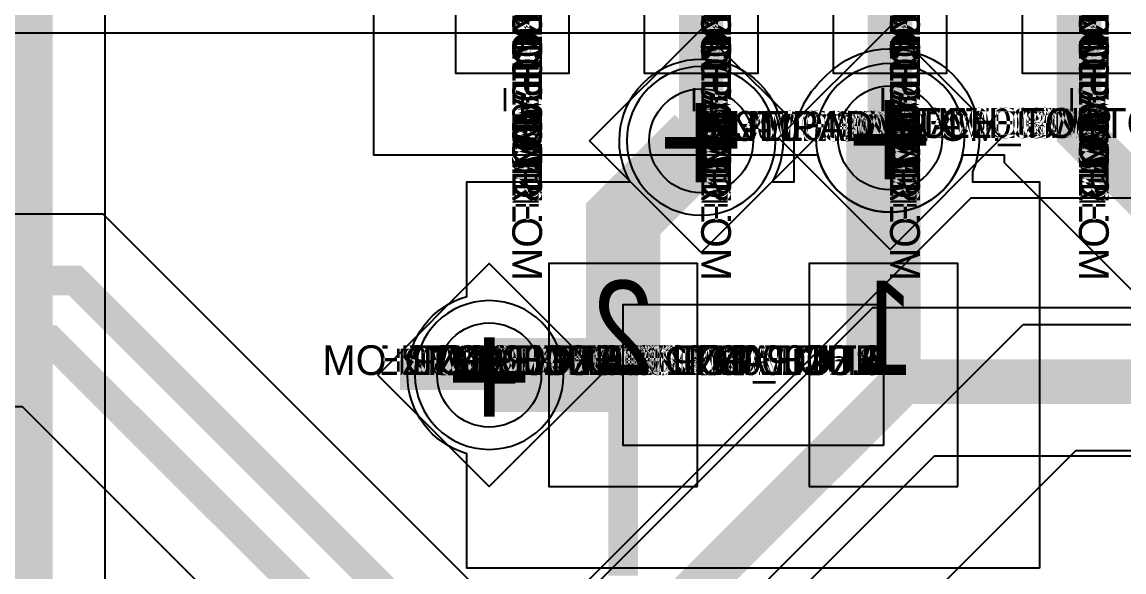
# Model space of a CAD drawing. Extents: x 0 to 323, y 0 to 320.
# Drawn here: x 21.87 to 29.28, y 213.73 to 217.43 of the extents above; entities that cross this region are included whole.
import ezdxf
from ezdxf.enums import TextEntityAlignment as Align

# ---------------------------------------------------------------- set-up
doc = ezdxf.new("R2010")
doc.units = 0
doc.header["$MEASUREMENT"] = 0
doc.layers.get('0').update_dxf_attribs({"linetype": 'CONTINUOUS'})
for name, color, linetype in [('CDN_FIGURES', 7, 'CONTINUOUS'), ('ETCH_BOTTOM', 7, 'CONTINUOUS'), ('ETCH_GND', 3, 'CONTINUOUS'), ('ETCH_INT1', 4, 'CONTINUOUS'), ('ETCH_INT2', 5, 'CONTINUOUS'), ('ETCH_PWR', 6, 'CONTINUOUS'), ('ETCH_TOP', 2, 'CONTINUOUS'), ('MANUFACTURING_NCLEGEND-1-6', 8, 'CONTINUOUS'), ('PACKAGE_GEOMETRY_ASSEMBLY_TOP', 11, 'CONTINUOUS'), ('PACKAGE_GEOMETRY_PIN_NUMBER', 9, 'CONTINUOUS')]:
    doc.layers.add(name, color=color, linetype=linetype)

# ---------------------------------------------------------------- blocks, each defined once
blk = doc.blocks.new('PAD_INFO')
for tag in ['SHAPE_TYPE', 'PAD_HEIGHT', 'PAD_LAYER', 'PAD_TYPE', 'PAD_WIDTH']:
    blk.add_attdef(tag, (0, 0), '', height=0.2)
at = {"flags": 2}
blk.add_attdef('CDN_TYPE', (0, 0), '', height=0.2, dxfattribs=at)
blk = doc.blocks.new('DRILL_INFO')
at = {"flags": 2}
blk.add_attdef('CDN_TYPE', (0, 0), '', height=0.2, dxfattribs=at)
for tag in ['FSHAPE', 'FCHAR', 'DRILL_HEIGHT', 'DIAMETER', 'PLATED', 'DRILL_WIDTH']:
    blk.add_attdef(tag, (0, 0), '', height=0.2)
blk = doc.blocks.new('VIA0700X0300')
at = {"layer": 'ETCH_BOTTOM'}
blk.add_circle((0, 0), 0.35, dxfattribs=at)
at = {"layer": 'ETCH_GND'}
blk.add_circle((0, 0), 0.35, dxfattribs=at)
at = {"layer": 'ETCH_INT1'}
blk.add_circle((0, 0), 0.35, dxfattribs=at)
at = {"layer": 'ETCH_INT2'}
blk.add_circle((0, 0), 0.35, dxfattribs=at)
at = {"layer": 'ETCH_PWR'}
blk.add_circle((0, 0), 0.35, dxfattribs=at)
at = {"layer": 'ETCH_TOP'}
blk.add_circle((0, 0), 0.35, dxfattribs=at)
ref = blk.add_blockref('PAD_INFO', (0, 0))
ref.add_attrib('PAD_LAYER', 'ETCH_TOP', (0, 0), dxfattribs={"height": 0.2})
ref.add_attrib('SHAPE_TYPE', 'NULL', (0, 0), dxfattribs={"height": 0.2})
ref.add_attrib('PAD_TYPE', 'ANTIPAD', (0, 0), dxfattribs={"height": 0.2})
ref.add_attrib('PAD_WIDTH', '0.000000', (0, 0), dxfattribs={"height": 0.2})
ref.add_attrib('PAD_HEIGHT', '0.000000', (0, 0), dxfattribs={"height": 0.2})
ref = blk.add_blockref('PAD_INFO', (0, 0))
ref.add_attrib('PAD_LAYER', 'ETCH_GND', (0, 0), dxfattribs={"height": 0.2})
ref.add_attrib('SHAPE_TYPE', 'NULL', (0, 0), dxfattribs={"height": 0.2})
ref.add_attrib('PAD_TYPE', 'ANTIPAD', (0, 0), dxfattribs={"height": 0.2})
ref.add_attrib('PAD_WIDTH', '0.000000', (0, 0), dxfattribs={"height": 0.2})
ref.add_attrib('PAD_HEIGHT', '0.000000', (0, 0), dxfattribs={"height": 0.2})
ref = blk.add_blockref('PAD_INFO', (0, 0))
ref.add_attrib('PAD_LAYER', 'ETCH_INT1', (0, 0), dxfattribs={"height": 0.2})
ref.add_attrib('SHAPE_TYPE', 'NULL', (0, 0), dxfattribs={"height": 0.2})
ref.add_attrib('PAD_TYPE', 'ANTIPAD', (0, 0), dxfattribs={"height": 0.2})
ref.add_attrib('PAD_WIDTH', '0.000000', (0, 0), dxfattribs={"height": 0.2})
ref.add_attrib('PAD_HEIGHT', '0.000000', (0, 0), dxfattribs={"height": 0.2})
ref = blk.add_blockref('PAD_INFO', (0, 0))
ref.add_attrib('PAD_LAYER', 'ETCH_INT2', (0, 0), dxfattribs={"height": 0.2})
ref.add_attrib('SHAPE_TYPE', 'NULL', (0, 0), dxfattribs={"height": 0.2})
ref.add_attrib('PAD_TYPE', 'ANTIPAD', (0, 0), dxfattribs={"height": 0.2})
ref.add_attrib('PAD_WIDTH', '0.000000', (0, 0), dxfattribs={"height": 0.2})
ref.add_attrib('PAD_HEIGHT', '0.000000', (0, 0), dxfattribs={"height": 0.2})
ref = blk.add_blockref('PAD_INFO', (0, 0))
ref.add_attrib('PAD_LAYER', 'ETCH_PWR', (0, 0), dxfattribs={"height": 0.2})
ref.add_attrib('SHAPE_TYPE', 'NULL', (0, 0), dxfattribs={"height": 0.2})
ref.add_attrib('PAD_TYPE', 'ANTIPAD', (0, 0), dxfattribs={"height": 0.2})
ref.add_attrib('PAD_WIDTH', '0.000000', (0, 0), dxfattribs={"height": 0.2})
ref.add_attrib('PAD_HEIGHT', '0.000000', (0, 0), dxfattribs={"height": 0.2})
ref = blk.add_blockref('PAD_INFO', (0, 0))
ref.add_attrib('PAD_LAYER', 'ETCH_BOTTOM', (0, 0), dxfattribs={"height": 0.2})
ref.add_attrib('SHAPE_TYPE', 'NULL', (0, 0), dxfattribs={"height": 0.2})
ref.add_attrib('PAD_TYPE', 'ANTIPAD', (0, 0), dxfattribs={"height": 0.2})
ref.add_attrib('PAD_WIDTH', '0.000000', (0, 0), dxfattribs={"height": 0.2})
ref.add_attrib('PAD_HEIGHT', '0.000000', (0, 0), dxfattribs={"height": 0.2})
ref = blk.add_blockref('PAD_INFO', (0, 0))
ref.add_attrib('PAD_LAYER', 'ETCH_TOP', (0, 0), dxfattribs={"height": 0.2})
ref.add_attrib('SHAPE_TYPE', 'NULL', (0, 0), dxfattribs={"height": 0.2})
ref.add_attrib('PAD_TYPE', 'THERMAL', (0, 0), dxfattribs={"height": 0.2})
ref.add_attrib('PAD_WIDTH', '0.000000', (0, 0), dxfattribs={"height": 0.2})
ref.add_attrib('PAD_HEIGHT', '0.000000', (0, 0), dxfattribs={"height": 0.2})
ref = blk.add_blockref('PAD_INFO', (0, 0))
ref.add_attrib('PAD_LAYER', 'ETCH_GND', (0, 0), dxfattribs={"height": 0.2})
ref.add_attrib('SHAPE_TYPE', 'NULL', (0, 0), dxfattribs={"height": 0.2})
ref.add_attrib('PAD_TYPE', 'THERMAL', (0, 0), dxfattribs={"height": 0.2})
ref.add_attrib('PAD_WIDTH', '0.000000', (0, 0), dxfattribs={"height": 0.2})
ref.add_attrib('PAD_HEIGHT', '0.000000', (0, 0), dxfattribs={"height": 0.2})
ref = blk.add_blockref('PAD_INFO', (0, 0))
ref.add_attrib('PAD_LAYER', 'ETCH_INT1', (0, 0), dxfattribs={"height": 0.2})
ref.add_attrib('SHAPE_TYPE', 'NULL', (0, 0), dxfattribs={"height": 0.2})
ref.add_attrib('PAD_TYPE', 'THERMAL', (0, 0), dxfattribs={"height": 0.2})
ref.add_attrib('PAD_WIDTH', '0.000000', (0, 0), dxfattribs={"height": 0.2})
ref.add_attrib('PAD_HEIGHT', '0.000000', (0, 0), dxfattribs={"height": 0.2})
ref = blk.add_blockref('PAD_INFO', (0, 0))
ref.add_attrib('PAD_LAYER', 'ETCH_INT2', (0, 0), dxfattribs={"height": 0.2})
ref.add_attrib('SHAPE_TYPE', 'NULL', (0, 0), dxfattribs={"height": 0.2})
ref.add_attrib('PAD_TYPE', 'THERMAL', (0, 0), dxfattribs={"height": 0.2})
ref.add_attrib('PAD_WIDTH', '0.000000', (0, 0), dxfattribs={"height": 0.2})
ref.add_attrib('PAD_HEIGHT', '0.000000', (0, 0), dxfattribs={"height": 0.2})
ref = blk.add_blockref('PAD_INFO', (0, 0))
ref.add_attrib('PAD_LAYER', 'ETCH_PWR', (0, 0), dxfattribs={"height": 0.2})
ref.add_attrib('SHAPE_TYPE', 'NULL', (0, 0), dxfattribs={"height": 0.2})
ref.add_attrib('PAD_TYPE', 'THERMAL', (0, 0), dxfattribs={"height": 0.2})
ref.add_attrib('PAD_WIDTH', '0.000000', (0, 0), dxfattribs={"height": 0.2})
ref.add_attrib('PAD_HEIGHT', '0.000000', (0, 0), dxfattribs={"height": 0.2})
ref = blk.add_blockref('PAD_INFO', (0, 0))
ref.add_attrib('PAD_LAYER', 'ETCH_BOTTOM', (0, 0), dxfattribs={"height": 0.2})
ref.add_attrib('SHAPE_TYPE', 'NULL', (0, 0), dxfattribs={"height": 0.2})
ref.add_attrib('PAD_TYPE', 'THERMAL', (0, 0), dxfattribs={"height": 0.2})
ref.add_attrib('PAD_WIDTH', '0.000000', (0, 0), dxfattribs={"height": 0.2})
ref.add_attrib('PAD_HEIGHT', '0.000000', (0, 0), dxfattribs={"height": 0.2})
ref = blk.add_blockref('PAD_INFO', (0, 0))
ref.add_attrib('PAD_LAYER', 'ETCH_TOP', (0, 0), dxfattribs={"height": 0.2})
ref.add_attrib('SHAPE_TYPE', 'CIRCLE', (0, 0), dxfattribs={"height": 0.2})
ref.add_attrib('PAD_TYPE', 'REGULAR', (0, 0), dxfattribs={"height": 0.2})
ref.add_attrib('PAD_WIDTH', '0.700000', (0, 0), dxfattribs={"height": 0.2})
ref.add_attrib('PAD_HEIGHT', '0.700000', (0, 0), dxfattribs={"height": 0.2})
ref = blk.add_blockref('PAD_INFO', (0, 0))
ref.add_attrib('PAD_LAYER', 'ETCH_GND', (0, 0), dxfattribs={"height": 0.2})
ref.add_attrib('SHAPE_TYPE', 'CIRCLE', (0, 0), dxfattribs={"height": 0.2})
ref.add_attrib('PAD_TYPE', 'REGULAR', (0, 0), dxfattribs={"height": 0.2})
ref.add_attrib('PAD_WIDTH', '0.700000', (0, 0), dxfattribs={"height": 0.2})
ref.add_attrib('PAD_HEIGHT', '0.700000', (0, 0), dxfattribs={"height": 0.2})
ref = blk.add_blockref('PAD_INFO', (0, 0))
ref.add_attrib('PAD_LAYER', 'ETCH_INT1', (0, 0), dxfattribs={"height": 0.2})
ref.add_attrib('SHAPE_TYPE', 'CIRCLE', (0, 0), dxfattribs={"height": 0.2})
ref.add_attrib('PAD_TYPE', 'REGULAR', (0, 0), dxfattribs={"height": 0.2})
ref.add_attrib('PAD_WIDTH', '0.700000', (0, 0), dxfattribs={"height": 0.2})
ref.add_attrib('PAD_HEIGHT', '0.700000', (0, 0), dxfattribs={"height": 0.2})
ref = blk.add_blockref('PAD_INFO', (0, 0))
ref.add_attrib('PAD_LAYER', 'ETCH_INT2', (0, 0), dxfattribs={"height": 0.2})
ref.add_attrib('SHAPE_TYPE', 'CIRCLE', (0, 0), dxfattribs={"height": 0.2})
ref.add_attrib('PAD_TYPE', 'REGULAR', (0, 0), dxfattribs={"height": 0.2})
ref.add_attrib('PAD_WIDTH', '0.700000', (0, 0), dxfattribs={"height": 0.2})
ref.add_attrib('PAD_HEIGHT', '0.700000', (0, 0), dxfattribs={"height": 0.2})
ref = blk.add_blockref('PAD_INFO', (0, 0))
ref.add_attrib('PAD_LAYER', 'ETCH_PWR', (0, 0), dxfattribs={"height": 0.2})
ref.add_attrib('SHAPE_TYPE', 'CIRCLE', (0, 0), dxfattribs={"height": 0.2})
ref.add_attrib('PAD_TYPE', 'REGULAR', (0, 0), dxfattribs={"height": 0.2})
ref.add_attrib('PAD_WIDTH', '0.700000', (0, 0), dxfattribs={"height": 0.2})
ref.add_attrib('PAD_HEIGHT', '0.700000', (0, 0), dxfattribs={"height": 0.2})
ref = blk.add_blockref('PAD_INFO', (0, 0))
ref.add_attrib('PAD_LAYER', 'ETCH_BOTTOM', (0, 0), dxfattribs={"height": 0.2})
ref.add_attrib('SHAPE_TYPE', 'CIRCLE', (0, 0), dxfattribs={"height": 0.2})
ref.add_attrib('PAD_TYPE', 'REGULAR', (0, 0), dxfattribs={"height": 0.2})
ref.add_attrib('PAD_WIDTH', '0.700000', (0, 0), dxfattribs={"height": 0.2})
ref.add_attrib('PAD_HEIGHT', '0.700000', (0, 0), dxfattribs={"height": 0.2})
ref = blk.add_blockref('DRILL_INFO', (0, 0))
ref.add_attrib('DIAMETER', '0.300000', (0, 0), dxfattribs={"height": 0.2})
ref.add_attrib('PLATED', 'PLATED', (0, 0), dxfattribs={"height": 0.2})
ref.add_attrib('FSHAPE', 'DIAMOND', (0, 0), dxfattribs={"height": 0.2})
ref.add_attrib('FCHAR', '+', (0, 0), dxfattribs={"height": 0.2})
ref.add_attrib('DRILL_WIDTH', '1.500000', (0, 0), dxfattribs={"height": 0.2})
ref.add_attrib('DRILL_HEIGHT', '1.500000', (0, 0), dxfattribs={"height": 0.2})
for tag in ['CDN_TYPE', 'PIN']:
    blk.add_attdef(tag, (0, 0), '', height=0.2)
at = {"flags": 2}
for tag in ['PSTKNAME', 'BBV']:
    blk.add_attdef(tag, (0, 0), '', height=0.2, dxfattribs=at)
blk = doc.blocks.new('FIGURE_DIAMOND')
at = {"layer": 'CDN_FIGURES'}
blk.add_lwpolyline([(-0.5, 0), (0, 0.5), (0.5, 0), (0, -0.5)], close=True, dxfattribs=at)
blk = doc.blocks.new('RC1000X1500TS')
at = {"layer": 'ETCH_TOP'}
blk.add_lwpolyline([(-0.5, -0.75), (-0.5, 0.75), (0.5, 0.75), (0.5, -0.75)], close=True, dxfattribs=at)
ref = blk.add_blockref('PAD_INFO', (0, 0))
ref.add_attrib('PAD_LAYER', 'ETCH_TOP', (0, 0), dxfattribs={"height": 0.2})
ref.add_attrib('SHAPE_TYPE', 'NULL', (0, 0), dxfattribs={"height": 0.2})
ref.add_attrib('PAD_TYPE', 'ANTIPAD', (0, 0), dxfattribs={"height": 0.2})
ref.add_attrib('PAD_WIDTH', '0.000000', (0, 0), dxfattribs={"height": 0.2})
ref.add_attrib('PAD_HEIGHT', '0.000000', (0, 0), dxfattribs={"height": 0.2})
ref = blk.add_blockref('PAD_INFO', (0, 0))
ref.add_attrib('PAD_LAYER', 'ETCH_GND', (0, 0), dxfattribs={"height": 0.2})
ref.add_attrib('SHAPE_TYPE', 'NULL', (0, 0), dxfattribs={"height": 0.2})
ref.add_attrib('PAD_TYPE', 'ANTIPAD', (0, 0), dxfattribs={"height": 0.2})
ref.add_attrib('PAD_WIDTH', '0.000000', (0, 0), dxfattribs={"height": 0.2})
ref.add_attrib('PAD_HEIGHT', '0.000000', (0, 0), dxfattribs={"height": 0.2})
ref = blk.add_blockref('PAD_INFO', (0, 0))
ref.add_attrib('PAD_LAYER', 'ETCH_INT1', (0, 0), dxfattribs={"height": 0.2})
ref.add_attrib('SHAPE_TYPE', 'NULL', (0, 0), dxfattribs={"height": 0.2})
ref.add_attrib('PAD_TYPE', 'ANTIPAD', (0, 0), dxfattribs={"height": 0.2})
ref.add_attrib('PAD_WIDTH', '0.000000', (0, 0), dxfattribs={"height": 0.2})
ref.add_attrib('PAD_HEIGHT', '0.000000', (0, 0), dxfattribs={"height": 0.2})
ref = blk.add_blockref('PAD_INFO', (0, 0))
ref.add_attrib('PAD_LAYER', 'ETCH_INT2', (0, 0), dxfattribs={"height": 0.2})
ref.add_attrib('SHAPE_TYPE', 'NULL', (0, 0), dxfattribs={"height": 0.2})
ref.add_attrib('PAD_TYPE', 'ANTIPAD', (0, 0), dxfattribs={"height": 0.2})
ref.add_attrib('PAD_WIDTH', '0.000000', (0, 0), dxfattribs={"height": 0.2})
ref.add_attrib('PAD_HEIGHT', '0.000000', (0, 0), dxfattribs={"height": 0.2})
ref = blk.add_blockref('PAD_INFO', (0, 0))
ref.add_attrib('PAD_LAYER', 'ETCH_PWR', (0, 0), dxfattribs={"height": 0.2})
ref.add_attrib('SHAPE_TYPE', 'NULL', (0, 0), dxfattribs={"height": 0.2})
ref.add_attrib('PAD_TYPE', 'ANTIPAD', (0, 0), dxfattribs={"height": 0.2})
ref.add_attrib('PAD_WIDTH', '0.000000', (0, 0), dxfattribs={"height": 0.2})
ref.add_attrib('PAD_HEIGHT', '0.000000', (0, 0), dxfattribs={"height": 0.2})
ref = blk.add_blockref('PAD_INFO', (0, 0))
ref.add_attrib('PAD_LAYER', 'ETCH_BOTTOM', (0, 0), dxfattribs={"height": 0.2})
ref.add_attrib('SHAPE_TYPE', 'NULL', (0, 0), dxfattribs={"height": 0.2})
ref.add_attrib('PAD_TYPE', 'ANTIPAD', (0, 0), dxfattribs={"height": 0.2})
ref.add_attrib('PAD_WIDTH', '0.000000', (0, 0), dxfattribs={"height": 0.2})
ref.add_attrib('PAD_HEIGHT', '0.000000', (0, 0), dxfattribs={"height": 0.2})
ref = blk.add_blockref('PAD_INFO', (0, 0))
ref.add_attrib('PAD_LAYER', 'ETCH_TOP', (0, 0), dxfattribs={"height": 0.2})
ref.add_attrib('SHAPE_TYPE', 'NULL', (0, 0), dxfattribs={"height": 0.2})
ref.add_attrib('PAD_TYPE', 'THERMAL', (0, 0), dxfattribs={"height": 0.2})
ref.add_attrib('PAD_WIDTH', '0.000000', (0, 0), dxfattribs={"height": 0.2})
ref.add_attrib('PAD_HEIGHT', '0.000000', (0, 0), dxfattribs={"height": 0.2})
ref = blk.add_blockref('PAD_INFO', (0, 0))
ref.add_attrib('PAD_LAYER', 'ETCH_GND', (0, 0), dxfattribs={"height": 0.2})
ref.add_attrib('SHAPE_TYPE', 'NULL', (0, 0), dxfattribs={"height": 0.2})
ref.add_attrib('PAD_TYPE', 'THERMAL', (0, 0), dxfattribs={"height": 0.2})
ref.add_attrib('PAD_WIDTH', '0.000000', (0, 0), dxfattribs={"height": 0.2})
ref.add_attrib('PAD_HEIGHT', '0.000000', (0, 0), dxfattribs={"height": 0.2})
ref = blk.add_blockref('PAD_INFO', (0, 0))
ref.add_attrib('PAD_LAYER', 'ETCH_INT1', (0, 0), dxfattribs={"height": 0.2})
ref.add_attrib('SHAPE_TYPE', 'NULL', (0, 0), dxfattribs={"height": 0.2})
ref.add_attrib('PAD_TYPE', 'THERMAL', (0, 0), dxfattribs={"height": 0.2})
ref.add_attrib('PAD_WIDTH', '0.000000', (0, 0), dxfattribs={"height": 0.2})
ref.add_attrib('PAD_HEIGHT', '0.000000', (0, 0), dxfattribs={"height": 0.2})
ref = blk.add_blockref('PAD_INFO', (0, 0))
ref.add_attrib('PAD_LAYER', 'ETCH_INT2', (0, 0), dxfattribs={"height": 0.2})
ref.add_attrib('SHAPE_TYPE', 'NULL', (0, 0), dxfattribs={"height": 0.2})
ref.add_attrib('PAD_TYPE', 'THERMAL', (0, 0), dxfattribs={"height": 0.2})
ref.add_attrib('PAD_WIDTH', '0.000000', (0, 0), dxfattribs={"height": 0.2})
ref.add_attrib('PAD_HEIGHT', '0.000000', (0, 0), dxfattribs={"height": 0.2})
ref = blk.add_blockref('PAD_INFO', (0, 0))
ref.add_attrib('PAD_LAYER', 'ETCH_PWR', (0, 0), dxfattribs={"height": 0.2})
ref.add_attrib('SHAPE_TYPE', 'NULL', (0, 0), dxfattribs={"height": 0.2})
ref.add_attrib('PAD_TYPE', 'THERMAL', (0, 0), dxfattribs={"height": 0.2})
ref.add_attrib('PAD_WIDTH', '0.000000', (0, 0), dxfattribs={"height": 0.2})
ref.add_attrib('PAD_HEIGHT', '0.000000', (0, 0), dxfattribs={"height": 0.2})
ref = blk.add_blockref('PAD_INFO', (0, 0))
ref.add_attrib('PAD_LAYER', 'ETCH_BOTTOM', (0, 0), dxfattribs={"height": 0.2})
ref.add_attrib('SHAPE_TYPE', 'NULL', (0, 0), dxfattribs={"height": 0.2})
ref.add_attrib('PAD_TYPE', 'THERMAL', (0, 0), dxfattribs={"height": 0.2})
ref.add_attrib('PAD_WIDTH', '0.000000', (0, 0), dxfattribs={"height": 0.2})
ref.add_attrib('PAD_HEIGHT', '0.000000', (0, 0), dxfattribs={"height": 0.2})
ref = blk.add_blockref('PAD_INFO', (0, 0))
ref.add_attrib('PAD_LAYER', 'ETCH_GND', (0, 0), dxfattribs={"height": 0.2})
ref.add_attrib('SHAPE_TYPE', 'NULL', (0, 0), dxfattribs={"height": 0.2})
ref.add_attrib('PAD_TYPE', 'REGULAR', (0, 0), dxfattribs={"height": 0.2})
ref.add_attrib('PAD_WIDTH', '0.000000', (0, 0), dxfattribs={"height": 0.2})
ref.add_attrib('PAD_HEIGHT', '0.000000', (0, 0), dxfattribs={"height": 0.2})
ref = blk.add_blockref('PAD_INFO', (0, 0))
ref.add_attrib('PAD_LAYER', 'ETCH_INT1', (0, 0), dxfattribs={"height": 0.2})
ref.add_attrib('SHAPE_TYPE', 'NULL', (0, 0), dxfattribs={"height": 0.2})
ref.add_attrib('PAD_TYPE', 'REGULAR', (0, 0), dxfattribs={"height": 0.2})
ref.add_attrib('PAD_WIDTH', '0.000000', (0, 0), dxfattribs={"height": 0.2})
ref.add_attrib('PAD_HEIGHT', '0.000000', (0, 0), dxfattribs={"height": 0.2})
ref = blk.add_blockref('PAD_INFO', (0, 0))
ref.add_attrib('PAD_LAYER', 'ETCH_INT2', (0, 0), dxfattribs={"height": 0.2})
ref.add_attrib('SHAPE_TYPE', 'NULL', (0, 0), dxfattribs={"height": 0.2})
ref.add_attrib('PAD_TYPE', 'REGULAR', (0, 0), dxfattribs={"height": 0.2})
ref.add_attrib('PAD_WIDTH', '0.000000', (0, 0), dxfattribs={"height": 0.2})
ref.add_attrib('PAD_HEIGHT', '0.000000', (0, 0), dxfattribs={"height": 0.2})
ref = blk.add_blockref('PAD_INFO', (0, 0))
ref.add_attrib('PAD_LAYER', 'ETCH_PWR', (0, 0), dxfattribs={"height": 0.2})
ref.add_attrib('SHAPE_TYPE', 'NULL', (0, 0), dxfattribs={"height": 0.2})
ref.add_attrib('PAD_TYPE', 'REGULAR', (0, 0), dxfattribs={"height": 0.2})
ref.add_attrib('PAD_WIDTH', '0.000000', (0, 0), dxfattribs={"height": 0.2})
ref.add_attrib('PAD_HEIGHT', '0.000000', (0, 0), dxfattribs={"height": 0.2})
ref = blk.add_blockref('PAD_INFO', (0, 0))
ref.add_attrib('PAD_LAYER', 'ETCH_BOTTOM', (0, 0), dxfattribs={"height": 0.2})
ref.add_attrib('SHAPE_TYPE', 'NULL', (0, 0), dxfattribs={"height": 0.2})
ref.add_attrib('PAD_TYPE', 'REGULAR', (0, 0), dxfattribs={"height": 0.2})
ref.add_attrib('PAD_WIDTH', '0.000000', (0, 0), dxfattribs={"height": 0.2})
ref.add_attrib('PAD_HEIGHT', '0.000000', (0, 0), dxfattribs={"height": 0.2})
ref = blk.add_blockref('DRILL_INFO', (0, 0))
ref.add_attrib('DIAMETER', '0.000000', (0, 0), dxfattribs={"height": 0.2})
ref.add_attrib('PLATED', 'PLATED', (0, 0), dxfattribs={"height": 0.2})
ref.add_attrib('FSHAPE', 'NULL', (0, 0), dxfattribs={"height": 0.2})
ref.add_attrib('DRILL_WIDTH', '0.000000', (0, 0), dxfattribs={"height": 0.2})
ref.add_attrib('DRILL_HEIGHT', '0.000000', (0, 0), dxfattribs={"height": 0.2})
ref = blk.add_blockref('PAD_INFO', (0, 0))
ref.add_attrib('PAD_LAYER', 'ETCH_TOP', (0, 0), dxfattribs={"height": 0.2})
ref.add_attrib('SHAPE_TYPE', 'RECTANGLE', (0, 0), dxfattribs={"height": 0.2})
ref.add_attrib('PAD_TYPE', 'REGULAR', (0, 0), dxfattribs={"height": 0.2})
ref.add_attrib('PAD_WIDTH', '1.000000', (0, 0), dxfattribs={"height": 0.2})
ref.add_attrib('PAD_HEIGHT', '1.500000', (0, 0), dxfattribs={"height": 0.2})
for tag in ['CDN_TYPE', 'PIN']:
    blk.add_attdef(tag, (0, 0), '', height=0.2)
at = {"flags": 2}
for tag in ['PSTKNAME', 'BBV']:
    blk.add_attdef(tag, (0, 0), '', height=0.2, dxfattribs=at)
blk = doc.blocks.new('F56')
at = {"layer": 'PACKAGE_GEOMETRY_ASSEMBLY_TOP'}
blk.add_lwpolyline([(0, -0.475), (1.75, -0.475), (1.75, 0.475), (0, 0.475)], close=True, dxfattribs=at)
at = {"layer": 'ETCH_TOP'}
ref = blk.add_blockref('RC1000X1500TS', (0, 0), dxfattribs=at)
ref.add_attrib('CDN_TYPE', 'PIN', (0, 0), dxfattribs={"height": 0.2})
ref.add_attrib('PIN', '1', (0, 0), dxfattribs={"height": 0.2})
ref = blk.add_blockref('RC1000X1500TS', (1.75, 0), dxfattribs=at)
ref.add_attrib('CDN_TYPE', 'PIN', (0, 0), dxfattribs={"height": 0.2})
ref.add_attrib('PIN', '2', (0, 0), dxfattribs={"height": 0.2})
at = {"flags": 2}
for tag in ['SYMBOL_TYPE', 'CDN_TYPE', 'REFDES']:
    blk.add_attdef(tag, (0, 0), '', height=0.2, dxfattribs=at)
blk = doc.blocks.new('RC1250X0760TS')
at = {"layer": 'ETCH_TOP'}
blk.add_lwpolyline([(-0.625, -0.38), (-0.625, 0.38), (0.625, 0.38), (0.625, -0.38)], close=True, dxfattribs=at)
ref = blk.add_blockref('PAD_INFO', (0, 0))
ref.add_attrib('PAD_LAYER', 'ETCH_TOP', (0, 0), dxfattribs={"height": 0.2})
ref.add_attrib('SHAPE_TYPE', 'NULL', (0, 0), dxfattribs={"height": 0.2})
ref.add_attrib('PAD_TYPE', 'ANTIPAD', (0, 0), dxfattribs={"height": 0.2})
ref.add_attrib('PAD_WIDTH', '0.000000', (0, 0), dxfattribs={"height": 0.2})
ref.add_attrib('PAD_HEIGHT', '0.000000', (0, 0), dxfattribs={"height": 0.2})
ref = blk.add_blockref('PAD_INFO', (0, 0))
ref.add_attrib('PAD_LAYER', 'ETCH_GND', (0, 0), dxfattribs={"height": 0.2})
ref.add_attrib('SHAPE_TYPE', 'NULL', (0, 0), dxfattribs={"height": 0.2})
ref.add_attrib('PAD_TYPE', 'ANTIPAD', (0, 0), dxfattribs={"height": 0.2})
ref.add_attrib('PAD_WIDTH', '0.000000', (0, 0), dxfattribs={"height": 0.2})
ref.add_attrib('PAD_HEIGHT', '0.000000', (0, 0), dxfattribs={"height": 0.2})
ref = blk.add_blockref('PAD_INFO', (0, 0))
ref.add_attrib('PAD_LAYER', 'ETCH_INT1', (0, 0), dxfattribs={"height": 0.2})
ref.add_attrib('SHAPE_TYPE', 'NULL', (0, 0), dxfattribs={"height": 0.2})
ref.add_attrib('PAD_TYPE', 'ANTIPAD', (0, 0), dxfattribs={"height": 0.2})
ref.add_attrib('PAD_WIDTH', '0.000000', (0, 0), dxfattribs={"height": 0.2})
ref.add_attrib('PAD_HEIGHT', '0.000000', (0, 0), dxfattribs={"height": 0.2})
ref = blk.add_blockref('PAD_INFO', (0, 0))
ref.add_attrib('PAD_LAYER', 'ETCH_INT2', (0, 0), dxfattribs={"height": 0.2})
ref.add_attrib('SHAPE_TYPE', 'NULL', (0, 0), dxfattribs={"height": 0.2})
ref.add_attrib('PAD_TYPE', 'ANTIPAD', (0, 0), dxfattribs={"height": 0.2})
ref.add_attrib('PAD_WIDTH', '0.000000', (0, 0), dxfattribs={"height": 0.2})
ref.add_attrib('PAD_HEIGHT', '0.000000', (0, 0), dxfattribs={"height": 0.2})
ref = blk.add_blockref('PAD_INFO', (0, 0))
ref.add_attrib('PAD_LAYER', 'ETCH_PWR', (0, 0), dxfattribs={"height": 0.2})
ref.add_attrib('SHAPE_TYPE', 'NULL', (0, 0), dxfattribs={"height": 0.2})
ref.add_attrib('PAD_TYPE', 'ANTIPAD', (0, 0), dxfattribs={"height": 0.2})
ref.add_attrib('PAD_WIDTH', '0.000000', (0, 0), dxfattribs={"height": 0.2})
ref.add_attrib('PAD_HEIGHT', '0.000000', (0, 0), dxfattribs={"height": 0.2})
ref = blk.add_blockref('PAD_INFO', (0, 0))
ref.add_attrib('PAD_LAYER', 'ETCH_BOTTOM', (0, 0), dxfattribs={"height": 0.2})
ref.add_attrib('SHAPE_TYPE', 'NULL', (0, 0), dxfattribs={"height": 0.2})
ref.add_attrib('PAD_TYPE', 'ANTIPAD', (0, 0), dxfattribs={"height": 0.2})
ref.add_attrib('PAD_WIDTH', '0.000000', (0, 0), dxfattribs={"height": 0.2})
ref.add_attrib('PAD_HEIGHT', '0.000000', (0, 0), dxfattribs={"height": 0.2})
ref = blk.add_blockref('PAD_INFO', (0, 0))
ref.add_attrib('PAD_LAYER', 'ETCH_TOP', (0, 0), dxfattribs={"height": 0.2})
ref.add_attrib('SHAPE_TYPE', 'NULL', (0, 0), dxfattribs={"height": 0.2})
ref.add_attrib('PAD_TYPE', 'THERMAL', (0, 0), dxfattribs={"height": 0.2})
ref.add_attrib('PAD_WIDTH', '0.000000', (0, 0), dxfattribs={"height": 0.2})
ref.add_attrib('PAD_HEIGHT', '0.000000', (0, 0), dxfattribs={"height": 0.2})
ref = blk.add_blockref('PAD_INFO', (0, 0))
ref.add_attrib('PAD_LAYER', 'ETCH_GND', (0, 0), dxfattribs={"height": 0.2})
ref.add_attrib('SHAPE_TYPE', 'NULL', (0, 0), dxfattribs={"height": 0.2})
ref.add_attrib('PAD_TYPE', 'THERMAL', (0, 0), dxfattribs={"height": 0.2})
ref.add_attrib('PAD_WIDTH', '0.000000', (0, 0), dxfattribs={"height": 0.2})
ref.add_attrib('PAD_HEIGHT', '0.000000', (0, 0), dxfattribs={"height": 0.2})
ref = blk.add_blockref('PAD_INFO', (0, 0))
ref.add_attrib('PAD_LAYER', 'ETCH_INT1', (0, 0), dxfattribs={"height": 0.2})
ref.add_attrib('SHAPE_TYPE', 'NULL', (0, 0), dxfattribs={"height": 0.2})
ref.add_attrib('PAD_TYPE', 'THERMAL', (0, 0), dxfattribs={"height": 0.2})
ref.add_attrib('PAD_WIDTH', '0.000000', (0, 0), dxfattribs={"height": 0.2})
ref.add_attrib('PAD_HEIGHT', '0.000000', (0, 0), dxfattribs={"height": 0.2})
ref = blk.add_blockref('PAD_INFO', (0, 0))
ref.add_attrib('PAD_LAYER', 'ETCH_INT2', (0, 0), dxfattribs={"height": 0.2})
ref.add_attrib('SHAPE_TYPE', 'NULL', (0, 0), dxfattribs={"height": 0.2})
ref.add_attrib('PAD_TYPE', 'THERMAL', (0, 0), dxfattribs={"height": 0.2})
ref.add_attrib('PAD_WIDTH', '0.000000', (0, 0), dxfattribs={"height": 0.2})
ref.add_attrib('PAD_HEIGHT', '0.000000', (0, 0), dxfattribs={"height": 0.2})
ref = blk.add_blockref('PAD_INFO', (0, 0))
ref.add_attrib('PAD_LAYER', 'ETCH_PWR', (0, 0), dxfattribs={"height": 0.2})
ref.add_attrib('SHAPE_TYPE', 'NULL', (0, 0), dxfattribs={"height": 0.2})
ref.add_attrib('PAD_TYPE', 'THERMAL', (0, 0), dxfattribs={"height": 0.2})
ref.add_attrib('PAD_WIDTH', '0.000000', (0, 0), dxfattribs={"height": 0.2})
ref.add_attrib('PAD_HEIGHT', '0.000000', (0, 0), dxfattribs={"height": 0.2})
ref = blk.add_blockref('PAD_INFO', (0, 0))
ref.add_attrib('PAD_LAYER', 'ETCH_BOTTOM', (0, 0), dxfattribs={"height": 0.2})
ref.add_attrib('SHAPE_TYPE', 'NULL', (0, 0), dxfattribs={"height": 0.2})
ref.add_attrib('PAD_TYPE', 'THERMAL', (0, 0), dxfattribs={"height": 0.2})
ref.add_attrib('PAD_WIDTH', '0.000000', (0, 0), dxfattribs={"height": 0.2})
ref.add_attrib('PAD_HEIGHT', '0.000000', (0, 0), dxfattribs={"height": 0.2})
ref = blk.add_blockref('PAD_INFO', (0, 0))
ref.add_attrib('PAD_LAYER', 'ETCH_TOP', (0, 0), dxfattribs={"height": 0.2})
ref.add_attrib('SHAPE_TYPE', 'RECTANGLE', (0, 0), dxfattribs={"height": 0.2})
ref.add_attrib('PAD_TYPE', 'REGULAR', (0, 0), dxfattribs={"height": 0.2})
ref.add_attrib('PAD_WIDTH', '1.250000', (0, 0), dxfattribs={"height": 0.2})
ref.add_attrib('PAD_HEIGHT', '0.760000', (0, 0), dxfattribs={"height": 0.2})
ref = blk.add_blockref('PAD_INFO', (0, 0))
ref.add_attrib('PAD_LAYER', 'ETCH_GND', (0, 0), dxfattribs={"height": 0.2})
ref.add_attrib('SHAPE_TYPE', 'NULL', (0, 0), dxfattribs={"height": 0.2})
ref.add_attrib('PAD_TYPE', 'REGULAR', (0, 0), dxfattribs={"height": 0.2})
ref.add_attrib('PAD_WIDTH', '0.000000', (0, 0), dxfattribs={"height": 0.2})
ref.add_attrib('PAD_HEIGHT', '0.000000', (0, 0), dxfattribs={"height": 0.2})
ref = blk.add_blockref('PAD_INFO', (0, 0))
ref.add_attrib('PAD_LAYER', 'ETCH_INT1', (0, 0), dxfattribs={"height": 0.2})
ref.add_attrib('SHAPE_TYPE', 'NULL', (0, 0), dxfattribs={"height": 0.2})
ref.add_attrib('PAD_TYPE', 'REGULAR', (0, 0), dxfattribs={"height": 0.2})
ref.add_attrib('PAD_WIDTH', '0.000000', (0, 0), dxfattribs={"height": 0.2})
ref.add_attrib('PAD_HEIGHT', '0.000000', (0, 0), dxfattribs={"height": 0.2})
ref = blk.add_blockref('PAD_INFO', (0, 0))
ref.add_attrib('PAD_LAYER', 'ETCH_INT2', (0, 0), dxfattribs={"height": 0.2})
ref.add_attrib('SHAPE_TYPE', 'NULL', (0, 0), dxfattribs={"height": 0.2})
ref.add_attrib('PAD_TYPE', 'REGULAR', (0, 0), dxfattribs={"height": 0.2})
ref.add_attrib('PAD_WIDTH', '0.000000', (0, 0), dxfattribs={"height": 0.2})
ref.add_attrib('PAD_HEIGHT', '0.000000', (0, 0), dxfattribs={"height": 0.2})
ref = blk.add_blockref('PAD_INFO', (0, 0))
ref.add_attrib('PAD_LAYER', 'ETCH_PWR', (0, 0), dxfattribs={"height": 0.2})
ref.add_attrib('SHAPE_TYPE', 'NULL', (0, 0), dxfattribs={"height": 0.2})
ref.add_attrib('PAD_TYPE', 'REGULAR', (0, 0), dxfattribs={"height": 0.2})
ref.add_attrib('PAD_WIDTH', '0.000000', (0, 0), dxfattribs={"height": 0.2})
ref.add_attrib('PAD_HEIGHT', '0.000000', (0, 0), dxfattribs={"height": 0.2})
ref = blk.add_blockref('PAD_INFO', (0, 0))
ref.add_attrib('PAD_LAYER', 'ETCH_BOTTOM', (0, 0), dxfattribs={"height": 0.2})
ref.add_attrib('SHAPE_TYPE', 'NULL', (0, 0), dxfattribs={"height": 0.2})
ref.add_attrib('PAD_TYPE', 'REGULAR', (0, 0), dxfattribs={"height": 0.2})
ref.add_attrib('PAD_WIDTH', '0.000000', (0, 0), dxfattribs={"height": 0.2})
ref.add_attrib('PAD_HEIGHT', '0.000000', (0, 0), dxfattribs={"height": 0.2})
ref = blk.add_blockref('DRILL_INFO', (0, 0))
ref.add_attrib('DIAMETER', '0.000000', (0, 0), dxfattribs={"height": 0.2})
ref.add_attrib('PLATED', 'PLATED', (0, 0), dxfattribs={"height": 0.2})
ref.add_attrib('FSHAPE', 'NULL', (0, 0), dxfattribs={"height": 0.2})
ref.add_attrib('DRILL_WIDTH', '0.000000', (0, 0), dxfattribs={"height": 0.2})
ref.add_attrib('DRILL_HEIGHT', '0.000000', (0, 0), dxfattribs={"height": 0.2})
for tag in ['CDN_TYPE', 'PIN']:
    blk.add_attdef(tag, (0, 0), '', height=0.2)
at = {"flags": 2}
for tag in ['PSTKNAME', 'BBV']:
    blk.add_attdef(tag, (0, 0), '', height=0.2, dxfattribs=at)
blk = doc.blocks.new('SO-16W')
at = {"layer": 'ETCH_TOP'}
ref = blk.add_blockref('RC1250X0760TS', (4.596, -4.445), dxfattribs=at)
ref.add_attrib('CDN_TYPE', 'PIN', (0, 0), dxfattribs={"height": 0.2})
ref.add_attrib('PIN', '9', (0, 0), dxfattribs={"height": 0.2})
ref = blk.add_blockref('RC1250X0760TS', (4.596, -0.635), dxfattribs=at)
ref.add_attrib('CDN_TYPE', 'PIN', (0, 0), dxfattribs={"height": 0.2})
ref.add_attrib('PIN', '12', (0, 0), dxfattribs={"height": 0.2})
ref = blk.add_blockref('RC1250X0760TS', (4.596, -3.175), dxfattribs=at)
ref.add_attrib('CDN_TYPE', 'PIN', (0, 0), dxfattribs={"height": 0.2})
ref.add_attrib('PIN', '10', (0, 0), dxfattribs={"height": 0.2})
ref = blk.add_blockref('RC1250X0760TS', (4.596, -1.905), dxfattribs=at)
ref.add_attrib('CDN_TYPE', 'PIN', (0, 0), dxfattribs={"height": 0.2})
ref.add_attrib('PIN', '11', (0, 0), dxfattribs={"height": 0.2})
at = {"flags": 2}
for tag in ['SYMBOL_TYPE', 'CDN_TYPE', 'REFDES']:
    blk.add_attdef(tag, (0, 0), '', height=0.2, dxfattribs=at)

msp = doc.modelspace()

# ---------------------------------------------------------------- linework, layer by layer
at = {"layer": 'ETCH_BOTTOM'}
for points, format in [([(30.3125, 221.2054), (28.8555, 221.2054), (27.8555, 222.2054), (27.4127, 222.2054), (27.4127, 219.1054), (25.8127, 219.1054), (25.8127, 218.8055, -1), (24.6125, 218.8055), (24.6125, 219.7541), (24.8125, 219.9541), (24.8125, 221.1054), (24.5127, 221.1054), (24.5127, 218.9054), (23.7535, 218.9054, -0.831918), (22.6717, 218.9054), (22.4277, 218.9054), (22.4277, 198.7734)], "xyb"), ([(16.0126, 193.0655, 0.3, 0.3, 0), (21.9276, 198.9805, 0.3, 0.3, 0), (21.9276, 221.7055, 0.3, 0.3, 0), (23.2126, 221.7055, 0.3, 0.3, 0)], "xyseb"), ([(26.4376, 216.6305, 0.2, 0.2, 0), (26.4376, 217.2313, 0.2, 0.2, 0)], "xyseb"), ([(25.9126, 215.0555, 0.5, 0.5, 0), (25.9126, 216.1055, 0.5, 0.5, 0), (26.4376, 216.6305, 0.5, 0.5, 0)], "xyseb"), ([(27.6626, 215.0555, 0.5, 0.5, 0), (27.6626, 216.6055, 0.5, 0.5, 0), (27.7076, 216.6505, 0.5, 0.5, 0)], "xyseb"), ([(25.9126, 215.0555, 0.5, 0.5, 0), (25.0126, 215.0555, 0.5, 0.5, 0)], "xyseb"), ([(24.4118, 215.0555, 0.2, 0.2, 0), (25.0126, 215.0555, 0.2, 0.2, 0)], "xyseb"), ([(25.9126, 213.7047, 0.2, 0.2, 0), (25.9126, 215.0555, 0.2, 0.2, 0)], "xyseb")]:
    msp.add_lwpolyline(points, format=format, dxfattribs=at)
msp.add_lwpolyline([(28.7127, 213.7554), (24.8625, 213.7554), (24.8625, 214.5263, -0.755811), (24.8625, 215.5847), (24.8625, 216.3556), (25.9611, 216.3556, -1.731398), (26.9141, 216.3556), (27.0625, 216.3556), (27.0625, 216.6055, -0.198912), (27.2383, 217.0298), (27.2833, 217.0748, -0.819436), (28.2627, 216.4225), (28.2627, 216.3556), (28.7127, 216.3556)], format="xyb", close=True, dxfattribs=at)
at = {"layer": 'ETCH_GND'}
msp.add_lwpolyline([(28.2077, 216.6505, 1), (27.2075, 216.6505, 1)], format="xyb", close=True, dxfattribs=at)
at = {"layer": 'ETCH_INT1'}
for points, format in [([(32.1052, 214.3955, 0.2, 0.2, 0), (31.7326, 214.0229, 0.2, 0.2, 0), (31.7326, 213.6573, 0.2, 0.2, 0), (31.2983, 213.223, 0.2, 0.2, 0), (30.8158, 213.223, 0.2, 0.2, 0), (30.2283, 212.6355, 0.2, 0.2, 0), (24.7169, 212.6355, 0.2, 0.2, 0), (22.0619, 215.2905, 0.2, 0.2, 0), (16.9219, 215.2905, 0.2, 0.2, 0), (12.3369, 219.8755, 0.2, 0.2, 0), (10.0426, 219.8755, 0.2, 0.2, 0), (8.9926, 220.9255, 0.2, 0.2, 0)], "xyseb"), ([(30.9601, 214.3955, 0.2, 0.2, 0), (31.3326, 214.023, 0.2, 0.2, 0), (31.3326, 213.823, 0.2, 0.2, 0), (31.1326, 213.623, 0.2, 0.2, 0), (30.8839, 213.623, 0.2, 0.2, 0), (30.6502, 213.6231, 0.2, 0.2, 0), (30.0626, 213.0355, 0.2, 0.2, 0), (24.8826, 213.0355, 0.2, 0.2, 0), (22.2276, 215.6905, 0.2, 0.2, 0), (17.0876, 215.6905, 0.2, 0.2, 0), (12.5026, 220.2755, 0.2, 0.2, 0), (11.6426, 220.2755, 0.2, 0.2, 0), (10.9926, 220.9255, 0.2, 0.2, 0)], "xyseb"), ([(17.274, 216.1406), (22.414, 216.1406), (25.069, 213.4856), (29.8762, 213.4856), (30.3319, 213.9414, -0.159715), (30.5821, 214.068, -1.210402), (31.4325, 214.5596), (31.5326, 214.4595), (31.6328, 214.5596, -1.595499), (32.2693, 213.9231), (32.1827, 213.8365), (32.1827, 213.4709), (31.4847, 212.7729), (31.0022, 212.7729), (30.4147, 212.1854), (24.5305, 212.1854), (21.8755, 214.8404), (16.7355, 214.8404)], "xyb")]:
    msp.add_lwpolyline(points, format=format, dxfattribs=at)
msp.add_lwpolyline([(45.1162, 214.4554), (44.1462, 214.4554), (41.2462, 217.3554), (17.1662, 217.3554)], dxfattribs=at)
for points in [[(28.2077, 216.6505, 1), (27.2075, 216.6505, 1)], [(26.9377, 216.6305, 1), (25.9375, 216.6305, 1)], [(25.5127, 215.0555, 1), (24.5125, 215.0555, 1)]]:
    msp.add_lwpolyline(points, format="xyb", close=True, dxfattribs=at)
at = {"layer": 'ETCH_INT2'}
for points in [[(26.9377, 216.6305, 1), (25.9375, 216.6305, 1)], [(25.5127, 215.0555, 1), (24.5125, 215.0555, 1)]]:
    msp.add_lwpolyline(points, format="xyb", close=True, dxfattribs=at)
at = {"layer": 'ETCH_PWR'}
for points in [[(58.1047, 217.1954), (55.2147, 214.3054), (51.0056, 214.3054, -1.424409), (50.0648, 214.3054), (49.8605, 214.3054, -1.424409), (48.9197, 214.3054), (32.5971, 214.3054, -1.063613), (31.6281, 214.5454), (31.4372, 214.5454, -1.362386), (30.483, 214.5454), (28.9547, 214.5454), (26.3347, 211.9254), (12.7905, 211.9254), (8.3915, 216.3244, -1), (9.5937, 217.5266), (10.144, 216.9763, -0.183418), (10.3915, 217.5266), (10.9418, 218.0769, -2.22376), (11.8412, 218.9763), (13.2605, 220.3956), (16.0025, 220.3956), (16.0025, 253.1934)], [(57.4005, 218.8956), (54.5105, 216.0056), (52.8443, 216.0056, 6.221984), (52.5309, 216.0056), (46.6013, 216.0056, 3.507689), (46.0739, 216.0056), (33.1116, 216.0056), (32.9928, 216.1244, 3.069418), (32.4162, 216.2456), (30.6097, 216.2456, 2.333533), (29.8855, 216.2456), (28.2505, 216.2456), (25.6305, 213.6256), (13.4947, 213.6256)]]:
    msp.add_lwpolyline(points, format="xyb", dxfattribs=at)
msp.add_lwpolyline([(8.9926, 216.9255), (13.1426, 212.7755), (25.9826, 212.7755), (28.6026, 215.3955), (32.5195, 215.3955), (32.7595, 215.1555), (54.8626, 215.1555), (57.7526, 218.0455), (83.4483, 218.0455), (84.3533, 217.1405), (87.5119, 217.1405), (88.0126, 217.6412), (100.3126, 217.6412), (100.8983, 217.0555), (104.1069, 217.0555), (105.0969, 218.0455), (121.0683, 218.0455), (122.0633, 219.0405), (126.6919, 219.0405), (128.0769, 217.6555)], dxfattribs=at)
for points in [[(26.9377, 216.6305, 1), (25.9375, 216.6305, 1)], [(25.5127, 215.0555, 1), (24.5125, 215.0555, 1)]]:
    msp.add_lwpolyline(points, format="xyb", close=True, dxfattribs=at)
at = {"layer": 'ETCH_TOP'}
for points, format in [([(16.3913, 204.3115), (27.5905, 215.5106), (29.4503, 215.5106), (28.4775, 216.4834), (28.4775, 216.5344), (28.194, 216.5344, -0.7894), (27.2212, 216.5344), (24.2375, 216.5344), (24.2375, 218.8846), (24.6177, 218.8846, -0.875837), (25.8075, 218.8846), (30.7625, 218.8846), (30.7625, 219.0055, -1), (31.9627, 219.0055), (31.9627, 218.8846), (32.9348, 218.8846), (28.564, 223.2554), (26.864, 223.2554), (24.5625, 225.5569)], "xyb"), ([(26.4376, 217.7095, 0.3, 0.3, 0), (26.4376, 216.6305, 0.3, 0.3, 0)], "xyseb"), ([(27.7076, 217.7095, 0.3, 0.3, 0), (27.7076, 216.6505, 0.3, 0.3, 0)], "xyseb"), ([(28.9776, 217.7095, 0.3, 0.3, 0), (28.9776, 216.6905, 0.3, 0.3, 0), (29.8876, 215.7805, 0.3, 0.3, 0), (47.8569, 215.7805, 0.3, 0.3, 0), (48.8626, 216.7862, 0.3, 0.3, 0), (48.8626, 217.6945, 0.3, 0.3, 0), (48.8776, 217.7095, 0.3, 0.3, 0)], "xyseb"), ([(16.0126, 203.2255, 0.3, 0.3, 0), (27.7976, 215.0105, 0.3, 0.3, 0), (30.6459, 215.0105, 0.3, 0.3, 0), (30.6909, 215.0555, 0.3, 0.3, 0), (31.2295, 215.0555, 0.3, 0.3, 0), (31.2745, 215.0105, 0.3, 0.3, 0), (31.8507, 215.0105, 0.3, 0.3, 0), (31.8957, 215.0555, 0.3, 0.3, 0), (32.4343, 215.0555, 0.3, 0.3, 0), (32.4793, 215.0105, 0.3, 0.3, 0), (66.9459, 215.0105, 0.3, 0.3, 0), (67.1409, 215.2055, 0.3, 0.3, 0), (68.8843, 215.2055, 0.3, 0.3, 0), (69.3343, 214.7555, 0.3, 0.3, 0), (85.0909, 214.7555, 0.3, 0.3, 0), (85.1409, 214.8055, 0.3, 0.3, 0), (85.6795, 214.8055, 0.3, 0.3, 0), (85.7295, 214.7555, 0.3, 0.3, 0), (86.2957, 214.7555, 0.3, 0.3, 0), (86.3457, 214.8055, 0.3, 0.3, 0), (86.8843, 214.8055, 0.3, 0.3, 0), (86.9343, 214.7555, 0.3, 0.3, 0), (140.4409, 214.7555, 0.3, 0.3, 0)], "xyseb"), ([(49.0591, 214.5104), (32.5919, 214.5104, -0.129563), (32.5853, 214.2556), (33.5127, 214.2556), (33.5127, 211.9171), (34.3352, 211.9171), (34.3352, 209.5469), (30.2577, 209.5469), (30.2577, 209.5105, -1), (29.0575, 209.5105), (29.0575, 209.5469), (28.79, 209.5469), (28.79, 211.9171), (29.6625, 211.9171), (29.6625, 214.2556), (30.48, 214.2556, -0.129563), (30.4734, 214.5104), (28.0047, 214.5104), (17.0986, 203.6042, -4.370474)], "xyb")]:
    msp.add_lwpolyline(points, format=format, dxfattribs=at)

# ---------------------------------------------------------------- block references
at = {"rotation": 270}
msp.add_blockref('SO-16W', (29.6126, 222.3055), dxfattribs=at)
at = {"xscale": -1}
msp.add_blockref('F56', (27.6626, 215.0555), dxfattribs=at)
at = {"layer": 'ETCH_TOP'}
for p in [(27.7076, 216.6505), (26.4376, 216.6305), (25.0126, 215.0555)]:
    msp.add_blockref('VIA0700X0300', p, dxfattribs=at)
at = {"layer": 'MANUFACTURING_NCLEGEND-1-6', "xscale": 1.5, "yscale": 1.5}
for p in [(26.4376, 216.6305), (27.7076, 216.6505), (25.0126, 215.0555)]:
    msp.add_blockref('FIGURE_DIAMOND', p, dxfattribs=at)

# ---------------------------------------------------------------- texts
at = {"layer": 'MANUFACTURING_NCLEGEND-1-6'}
for p in [(26.4376, 216.6305), (27.7076, 216.6505), (25.0126, 215.0555)]:
    msp.add_text('+', height=0.75, dxfattribs=at).set_placement(p, align=Align.MIDDLE_CENTER)
at = {"layer": 'PACKAGE_GEOMETRY_PIN_NUMBER', "text_generation_flag": 2, "width": 0.88}
for s, p in [('2', (25.9126, 215.0555)), ('1', (27.6626, 215.0555))]:
    msp.add_text(s, height=0.635, dxfattribs=at).set_placement(p, align=Align.CENTER)

doc.saveas('drawing.dxf')
